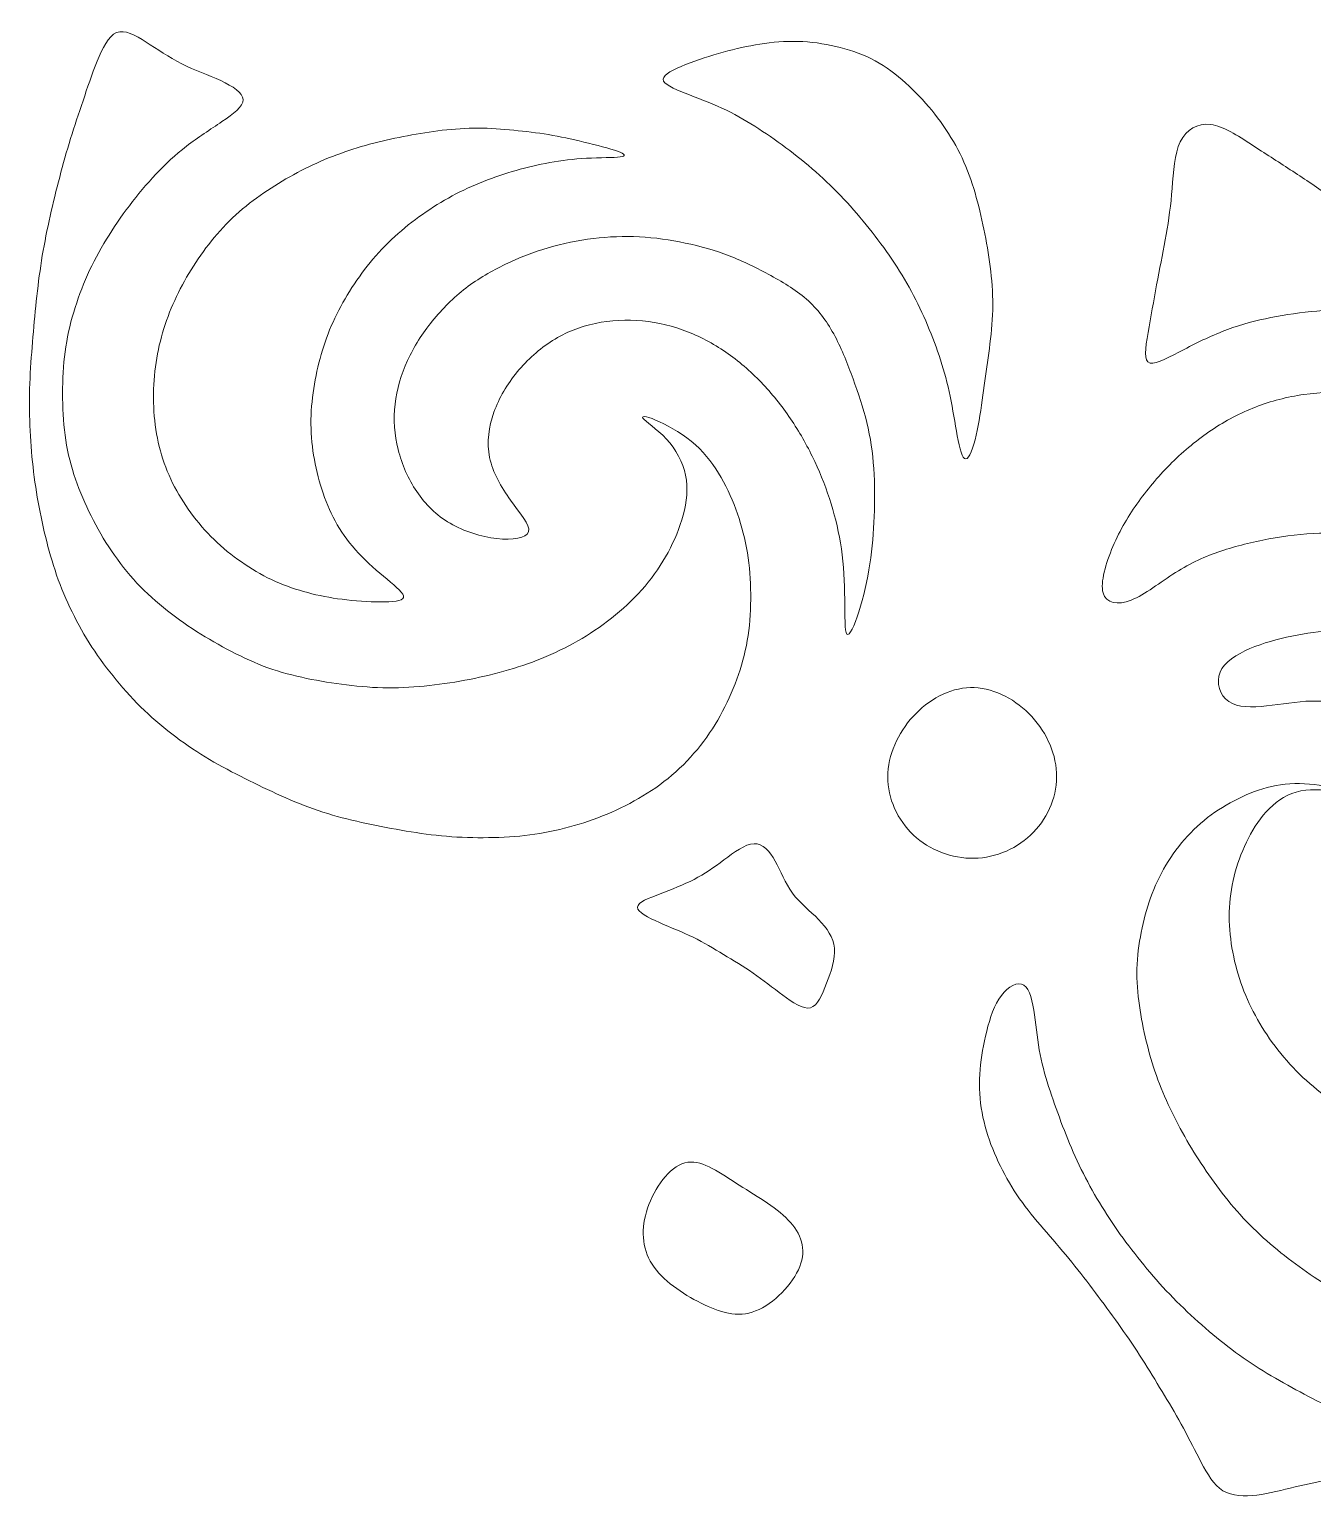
# Model space of a CAD drawing. Header units: inches. Extents: x 36 to 189, y -75 to 56.
# Drawn here: x 74.62 to 76.107, y 4.673 to 6.372 of the extents above; entities that cross this region are included whole.
import ezdxf

# ---------------------------------------------------------------- set-up
doc = ezdxf.new("R2010")
doc.units = ezdxf.units.IN
doc.layers.add('13_CONCEPT_ICON', color=7, linetype='CONTINUOUS', lineweight=15)

# ---------------------------------------------------------------- blocks, each defined once
blk = doc.blocks.new('CONCEPT_ICON_04_NAUTILUS')
at = {"layer": '13_CONCEPT_ICON'}
for points, knots in [([(48.1904, 45.1003), (48.2361, 45.1187), (48.2938, 45.0867), (48.3551, 45.0478), (48.4165, 45.009), (48.4815, 44.9633), (48.5531, 44.9271), (48.6246, 44.8909), (48.7027, 44.8643), (48.7702, 44.833), (48.8376, 44.8017), (48.8945, 44.7657), (48.8951, 44.7272), (48.8957, 44.6888), (48.8401, 44.6479), (48.7769, 44.6049), (48.7137, 44.5619), (48.6429, 44.5168), (48.58, 44.4685), (48.517, 44.4201), (48.4619, 44.3684), (48.4097, 44.3129), (48.3575, 44.2573), (48.3082, 44.1979), (48.262, 44.137), (48.2159, 44.0762), (48.1728, 44.0139), (48.1336, 43.9498), (48.0945, 43.8857), (48.0592, 43.8198), (48.0288, 43.752), (47.9984, 43.6843), (47.9728, 43.6146), (47.9517, 43.5435), (47.9306, 43.4723), (47.914, 43.3995), (47.9039, 43.3241), (47.8938, 43.2486), (47.8902, 43.1705), (47.8901, 43.0922), (47.89, 43.014), (47.8934, 42.9357), (47.9034, 42.8602), (47.9135, 42.7847), (47.9301, 42.712), (47.9528, 42.6414), (47.9754, 42.5708), (48.0041, 42.5022), (48.0366, 42.435), (48.0691, 42.3679), (48.1054, 42.3023), (48.1466, 42.239), (48.1877, 42.1756), (48.2337, 42.1145), (48.2848, 42.0577), (48.3359, 42.001), (48.3921, 41.9486), (48.4511, 41.9005), (48.5101, 41.8523), (48.572, 41.8083), (48.6354, 41.7678), (48.6988, 41.7272), (48.7638, 41.6901), (48.83, 41.6557), (48.8963, 41.6214), (48.9638, 41.5899), (49.0336, 41.5649), (49.1034, 41.5398), (49.1755, 41.5214), (49.2487, 41.5061), (49.3218, 41.4909), (49.3961, 41.479), (49.4717, 41.4697), (49.5473, 41.4603), (49.6242, 41.4536), (49.7015, 41.453), (49.7787, 41.4523), (49.8563, 41.4578), (49.9324, 41.4662), (50.0085, 41.4746), (50.0831, 41.486), (50.1566, 41.5004), (50.2301, 41.5148), (50.3024, 41.5324), (50.3736, 41.5534), (50.4448, 41.5743), (50.5149, 41.5988), (50.5831, 41.6278), (50.6514, 41.6568), (50.7179, 41.6904), (50.7824, 41.7288), (50.8469, 41.7672), (50.9093, 41.8104), (50.9686, 41.8589), (51.0278, 41.9074), (51.0839, 41.9613), (51.1332, 42.0198), (51.1825, 42.0782), (51.2251, 42.1412), (51.2612, 42.2074), (51.2972, 42.2736), (51.3266, 42.343), (51.3458, 42.4153), (51.365, 42.4877), (51.3741, 42.5629), (51.3591, 42.6363), (51.3441, 42.7097), (51.3051, 42.7813), (51.2521, 42.8383), (51.1992, 42.8953), (51.1323, 42.9376), (51.1209, 42.9544), (51.1094, 42.9712), (51.1533, 42.9624), (51.2141, 42.9345), (51.2749, 42.9066), (51.3526, 42.8597), (51.4138, 42.8054), (51.475, 42.751), (51.5196, 42.6891), (51.5568, 42.6243), (51.594, 42.5594), (51.6237, 42.4914), (51.6479, 42.4215), (51.6721, 42.3516), (51.6909, 42.2797), (51.703, 42.205), (51.7152, 42.1303), (51.7208, 42.0527), (51.7215, 41.9749), (51.7223, 41.8971), (51.7182, 41.819), (51.7071, 41.7439), (51.6959, 41.6689), (51.6776, 41.5969), (51.6536, 41.5269), (51.6297, 41.4569), (51.6002, 41.3889), (51.5652, 41.3229), (51.5302, 41.257), (51.4896, 41.1932), (51.4424, 41.1331), (51.3952, 41.073), (51.3413, 41.0166), (51.2831, 40.967), (51.2248, 40.9175), (51.1621, 40.8747), (51.0972, 40.8372), (51.0323, 40.7998), (50.9652, 40.7677), (50.8964, 40.7402), (50.8276, 40.7128), (50.7571, 40.6899), (50.6851, 40.6718), (50.6131, 40.6536), (50.5395, 40.64), (50.4637, 40.6315), (50.388, 40.6229), (50.31, 40.6193), (50.2319, 40.6191), (50.1539, 40.6189), (50.0758, 40.6221), (49.9995, 40.6295), (49.9233, 40.6368), (49.849, 40.6483), (49.7751, 40.6611), (49.7011, 40.6738), (49.6276, 40.6879), (49.5548, 40.7041), (49.4821, 40.7204), (49.4101, 40.7389), (49.3397, 40.7616), (49.2692, 40.7844), (49.2003, 40.8114), (49.1322, 40.841), (49.0642, 40.8707), (48.997, 40.9031), (48.9302, 40.9362), (48.8634, 40.9693), (48.7969, 41.003), (48.7322, 41.0403), (48.6675, 41.0776), (48.6047, 41.1185), (48.5434, 41.1629), (48.4821, 41.2074), (48.4224, 41.2555), (48.3661, 41.3079), (48.3098, 41.3602), (48.257, 41.4168), (48.2074, 41.4753), (48.1577, 41.5338), (48.1111, 41.5943), (48.069, 41.6569), (48.0269, 41.7195), (47.9892, 41.7841), (47.9554, 41.8505), (47.9215, 41.9169), (47.8915, 41.9851), (47.8661, 42.0548), (47.8406, 42.1245), (47.8198, 42.1957), (47.8015, 42.2679), (47.7831, 42.3401), (47.7674, 42.4131), (47.7541, 42.487), (47.7409, 42.5609), (47.7301, 42.6356), (47.7222, 42.7114), (47.7144, 42.7872), (47.7093, 42.8641), (47.707, 42.9421), (47.7047, 43.0201), (47.7051, 43.0991), (47.7085, 43.1767), (47.712, 43.2543), (47.7184, 43.3304), (47.725, 43.4066), (47.7315, 43.4827), (47.7382, 43.5587), (47.7465, 43.6343), (47.7548, 43.7098), (47.7647, 43.7848), (47.7771, 43.8589), (47.7895, 43.9331), (47.8043, 44.0064), (47.8207, 44.0792), (47.837, 44.1521), (47.8549, 44.2246), (47.8738, 44.2965), (47.8927, 44.3685), (47.9127, 44.44), (47.9345, 44.5101), (47.9562, 44.5801), (47.9797, 44.6488), (48.0038, 44.7209), (48.0279, 44.793), (48.0527, 44.8686), (48.0819, 44.9408), (48.1111, 45.013), (48.1448, 45.0819), (48.1904, 45.1003)], [0, 0, 0, 0, 0.0125, 0.0125, 0.0125, 0.025, 0.025, 0.025, 0.0375, 0.0375, 0.0375, 0.05, 0.05, 0.05, 0.0625, 0.0625, 0.0625, 0.075, 0.075, 0.075, 0.0875, 0.0875, 0.0875, 0.1, 0.1, 0.1, 0.1125, 0.1125, 0.1125, 0.125, 0.125, 0.125, 0.1375, 0.1375, 0.1375, 0.15, 0.15, 0.15, 0.1625, 0.1625, 0.1625, 0.175, 0.175, 0.175, 0.1875, 0.1875, 0.1875, 0.2, 0.2, 0.2, 0.2125, 0.2125, 0.2125, 0.225, 0.225, 0.225, 0.2375, 0.2375, 0.2375, 0.25, 0.25, 0.25, 0.2625, 0.2625, 0.2625, 0.275, 0.275, 0.275, 0.2875, 0.2875, 0.2875, 0.3, 0.3, 0.3, 0.3125, 0.3125, 0.3125, 0.325, 0.325, 0.325, 0.3375, 0.3375, 0.3375, 0.35, 0.35, 0.35, 0.3625, 0.3625, 0.3625, 0.375, 0.375, 0.375, 0.3875, 0.3875, 0.3875, 0.4, 0.4, 0.4, 0.4125, 0.4125, 0.4125, 0.425, 0.425, 0.425, 0.4375, 0.4375, 0.4375, 0.45, 0.45, 0.45, 0.4625, 0.4625, 0.4625, 0.475, 0.475, 0.475, 0.4875, 0.4875, 0.4875, 0.5, 0.5, 0.5, 0.5125, 0.5125, 0.5125, 0.525, 0.525, 0.525, 0.5375, 0.5375, 0.5375, 0.55, 0.55, 0.55, 0.5625, 0.5625, 0.5625, 0.575, 0.575, 0.575, 0.5875, 0.5875, 0.5875, 0.6, 0.6, 0.6, 0.6125, 0.6125, 0.6125, 0.625, 0.625, 0.625, 0.6375, 0.6375, 0.6375, 0.65, 0.65, 0.65, 0.6625, 0.6625, 0.6625, 0.675, 0.675, 0.675, 0.6875, 0.6875, 0.6875, 0.7, 0.7, 0.7, 0.7125, 0.7125, 0.7125, 0.725, 0.725, 0.725, 0.7375, 0.7375, 0.7375, 0.75, 0.75, 0.75, 0.7625, 0.7625, 0.7625, 0.775, 0.775, 0.775, 0.7875, 0.7875, 0.7875, 0.8, 0.8, 0.8, 0.8125, 0.8125, 0.8125, 0.825, 0.825, 0.825, 0.8375, 0.8375, 0.8375, 0.85, 0.85, 0.85, 0.8625, 0.8625, 0.8625, 0.875, 0.875, 0.875, 0.8875, 0.8875, 0.8875, 0.9, 0.9, 0.9, 0.9125, 0.9125, 0.9125, 0.925, 0.925, 0.925, 0.9375, 0.9375, 0.9375, 0.95, 0.95, 0.95, 0.9625, 0.9625, 0.9625, 0.975, 0.975, 0.975, 0.9875, 0.9875, 0.9875, 1, 1, 1, 1]), ([(51.2342, 44.8408), (51.2347, 44.8676), (51.2929, 44.8962), (51.359, 44.9222), (51.425, 44.9483), (51.4989, 44.9718), (51.5687, 44.9912), (51.6386, 45.0105), (51.7044, 45.0257), (51.7732, 45.0364), (51.8419, 45.0471), (51.9135, 45.0532), (51.9847, 45.0513), (52.0559, 45.0494), (52.1268, 45.0394), (52.1951, 45.0238), (52.2634, 45.0081), (52.3292, 44.9866), (52.3911, 44.9555), (52.4529, 44.9243), (52.5109, 44.8834), (52.5644, 44.8378), (52.6179, 44.7922), (52.6671, 44.742), (52.7128, 44.6882), (52.7584, 44.6345), (52.8004, 44.5772), (52.8368, 44.5175), (52.8731, 44.4577), (52.9037, 44.3955), (52.929, 44.3311), (52.9542, 44.2668), (52.974, 44.2003), (52.991, 44.133), (53.0081, 44.0657), (53.0223, 43.9975), (53.0348, 43.9284), (53.0472, 43.8593), (53.0578, 43.7893), (53.0637, 43.7179), (53.0696, 43.6465), (53.0709, 43.5737), (53.0668, 43.502), (53.0626, 43.4303), (53.0531, 43.3597), (53.0434, 43.2908), (53.0338, 43.2218), (53.024, 43.1545), (53.0139, 43.0815), (53.0038, 43.0085), (52.9935, 42.9297), (52.977, 42.8596), (52.9605, 42.7894), (52.9378, 42.7279), (52.9189, 42.7271), (52.9, 42.7263), (52.8849, 42.7862), (52.8717, 42.8558), (52.8584, 42.9253), (52.8471, 43.0045), (52.8325, 43.0765), (52.8178, 43.1485), (52.7997, 43.2133), (52.7785, 43.2781), (52.7574, 43.343), (52.733, 43.4079), (52.7061, 43.4718), (52.6791, 43.5357), (52.6494, 43.5987), (52.6165, 43.66), (52.5835, 43.7214), (52.5472, 43.7812), (52.5077, 43.8393), (52.4682, 43.8975), (52.4255, 43.9541), (52.3809, 44.01), (52.3362, 44.0659), (52.2897, 44.1211), (52.2402, 44.174), (52.1907, 44.2268), (52.1383, 44.2774), (52.0841, 44.325), (52.03, 44.3726), (51.9741, 44.4173), (51.9173, 44.4597), (51.8605, 44.5021), (51.8028, 44.5422), (51.7446, 44.5792), (51.6863, 44.6162), (51.6275, 44.6502), (51.5615, 44.6805), (51.4954, 44.7107), (51.422, 44.7373), (51.3566, 44.7631), (51.2912, 44.7889), (51.2338, 44.814), (51.2342, 44.8408)], [0, 0, 0, 0, 0.03125, 0.03125, 0.03125, 0.0625, 0.0625, 0.0625, 0.09375, 0.09375, 0.09375, 0.125, 0.125, 0.125, 0.15625, 0.15625, 0.15625, 0.1875, 0.1875, 0.1875, 0.21875, 0.21875, 0.21875, 0.25, 0.25, 0.25, 0.28125, 0.28125, 0.28125, 0.3125, 0.3125, 0.3125, 0.34375, 0.34375, 0.34375, 0.375, 0.375, 0.375, 0.40625, 0.40625, 0.40625, 0.4375, 0.4375, 0.4375, 0.46875, 0.46875, 0.46875, 0.5, 0.5, 0.5, 0.53125, 0.53125, 0.53125, 0.5625, 0.5625, 0.5625, 0.59375, 0.59375, 0.59375, 0.625, 0.625, 0.625, 0.65625, 0.65625, 0.65625, 0.6875, 0.6875, 0.6875, 0.71875, 0.71875, 0.71875, 0.75, 0.75, 0.75, 0.78125, 0.78125, 0.78125, 0.8125, 0.8125, 0.8125, 0.84375, 0.84375, 0.84375, 0.875, 0.875, 0.875, 0.90625, 0.90625, 0.90625, 0.9375, 0.9375, 0.9375, 0.96875, 0.96875, 0.96875, 1, 1, 1, 1]), ([(53.9335, 43.267), (53.9071, 43.2902), (53.9239, 43.3748), (53.94, 43.4631), (53.9561, 43.5513), (53.9714, 43.6433), (53.9878, 43.7293), (54.0042, 43.8153), (54.0216, 43.8952), (54.0357, 43.9769), (54.0498, 44.0586), (54.0607, 44.142), (54.0682, 44.2336), (54.0757, 44.3251), (54.08, 44.4249), (54.1137, 44.493), (54.1474, 44.5611), (54.2106, 44.5976), (54.2823, 44.589), (54.3539, 44.5805), (54.434, 44.527), (54.5094, 44.4777), (54.5848, 44.4284), (54.6555, 44.3833), (54.7262, 44.3374), (54.7969, 44.2915), (54.8676, 44.2446), (54.937, 44.1936), (55.0064, 44.1426), (55.0744, 44.0875), (55.1382, 44.0293), (55.2021, 43.9711), (55.2616, 43.9097), (55.3232, 43.8419), (55.3848, 43.774), (55.4483, 43.6997), (55.4994, 43.6287), (55.5504, 43.5577), (55.5889, 43.4901), (55.5654, 43.4696), (55.5419, 43.4491), (55.4564, 43.4757), (55.3691, 43.4994), (55.2819, 43.5231), (55.1928, 43.5438), (55.1044, 43.552), (55.0159, 43.5603), (54.9281, 43.5562), (54.8415, 43.5475), (54.7548, 43.5389), (54.6694, 43.5257), (54.5876, 43.5081), (54.5058, 43.4904), (54.4277, 43.4683), (54.3468, 43.4362), (54.2659, 43.4042), (54.1823, 43.3622), (54.1058, 43.3221), (54.0293, 43.282), (53.9598, 43.2438), (53.9335, 43.267)], [0, 0, 0, 0, 0.05, 0.05, 0.05, 0.1, 0.1, 0.1, 0.15, 0.15, 0.15, 0.2, 0.2, 0.2, 0.25, 0.25, 0.25, 0.3, 0.3, 0.3, 0.35, 0.35, 0.35, 0.4, 0.4, 0.4, 0.45, 0.45, 0.45, 0.5, 0.5, 0.5, 0.55, 0.55, 0.55, 0.6, 0.6, 0.6, 0.65, 0.65, 0.65, 0.7, 0.7, 0.7, 0.75, 0.75, 0.75, 0.8, 0.8, 0.8, 0.85, 0.85, 0.85, 0.9, 0.9, 0.9, 0.95, 0.95, 0.95, 1, 1, 1, 1]), ([(49.7884, 41.9568), (49.7829, 41.936), (49.7265, 41.9309), (49.6598, 41.9312), (49.5932, 41.9314), (49.5164, 41.9371), (49.4471, 41.946), (49.3777, 41.9549), (49.3159, 41.9671), (49.2548, 41.9832), (49.1937, 41.9993), (49.1333, 42.0192), (49.075, 42.0454), (49.0166, 42.0715), (48.9603, 42.1039), (48.906, 42.1402), (48.8517, 42.1765), (48.7995, 42.2167), (48.7513, 42.2615), (48.703, 42.3062), (48.6587, 42.3554), (48.6189, 42.4076), (48.579, 42.4597), (48.5435, 42.5147), (48.5137, 42.5719), (48.4838, 42.6291), (48.4596, 42.6885), (48.4412, 42.75), (48.4228, 42.8115), (48.4102, 42.8751), (48.403, 42.9409), (48.3957, 43.0066), (48.3939, 43.0745), (48.3974, 43.1411), (48.4009, 43.2077), (48.4098, 43.273), (48.4233, 43.3364), (48.4368, 43.3997), (48.4549, 43.4611), (48.4773, 43.5211), (48.4997, 43.581), (48.5263, 43.6396), (48.5568, 43.6964), (48.5872, 43.7532), (48.6215, 43.8082), (48.6593, 43.8618), (48.6971, 43.9155), (48.7385, 43.9676), (48.784, 44.0162), (48.8295, 44.0647), (48.8792, 44.1097), (48.9311, 44.1502), (48.983, 44.1907), (49.0371, 44.2269), (49.0923, 44.2607), (49.1475, 44.2946), (49.2037, 44.3262), (49.2615, 44.3542), (49.3192, 44.3823), (49.3785, 44.4068), (49.4387, 44.4284), (49.499, 44.4501), (49.5602, 44.4689), (49.6223, 44.4851), (49.6844, 44.5012), (49.7474, 44.5147), (49.811, 44.5266), (49.8746, 44.5385), (49.9388, 44.5488), (50.0043, 44.5565), (50.0698, 44.5642), (50.1366, 44.5692), (50.2034, 44.569), (50.2702, 44.5687), (50.337, 44.5632), (50.4025, 44.5568), (50.4679, 44.5504), (50.5318, 44.5431), (50.5956, 44.5325), (50.6594, 44.5219), (50.7231, 44.5081), (50.7928, 44.4913), (50.8625, 44.4746), (50.9381, 44.4549), (50.9801, 44.4397), (51.0221, 44.4244), (51.0304, 44.4136), (50.9953, 44.4087), (50.9601, 44.4038), (50.8814, 44.4049), (50.8081, 44.4009), (50.7349, 44.397), (50.6672, 44.388), (50.6026, 44.3766), (50.538, 44.3651), (50.4766, 44.3512), (50.4155, 44.3338), (50.3544, 44.3164), (50.2936, 44.2954), (50.234, 44.2717), (50.1743, 44.2481), (50.1157, 44.2217), (50.0591, 44.1914), (50.0024, 44.161), (49.9476, 44.1267), (49.8941, 44.0889), (49.8406, 44.0511), (49.7885, 44.0099), (49.7394, 43.965), (49.6903, 43.9201), (49.6443, 43.8715), (49.6023, 43.8204), (49.5603, 43.7692), (49.5225, 43.7155), (49.4879, 43.6602), (49.4534, 43.6049), (49.4222, 43.5481), (49.3958, 43.4895), (49.3694, 43.431), (49.3478, 43.3706), (49.3301, 43.3089), (49.3124, 43.2471), (49.2985, 43.184), (49.2885, 43.1191), (49.2784, 43.0542), (49.2723, 42.9876), (49.2728, 42.9211), (49.2732, 42.8546), (49.2803, 42.7882), (49.2919, 42.7238), (49.3036, 42.6593), (49.3199, 42.5968), (49.3407, 42.5362), (49.3615, 42.4755), (49.3868, 42.4168), (49.4189, 42.3614), (49.451, 42.306), (49.4899, 42.254), (49.5383, 42.2028), (49.5867, 42.1516), (49.6447, 42.1011), (49.6965, 42.0576), (49.7483, 42.0141), (49.7938, 41.9776), (49.7884, 41.9568)], [0, 0, 0, 0, 0.020833, 0.020833, 0.020833, 0.041667, 0.041667, 0.041667, 0.0625, 0.0625, 0.0625, 0.083333, 0.083333, 0.083333, 0.104167, 0.104167, 0.104167, 0.125, 0.125, 0.125, 0.145833, 0.145833, 0.145833, 0.166667, 0.166667, 0.166667, 0.1875, 0.1875, 0.1875, 0.208333, 0.208333, 0.208333, 0.229167, 0.229167, 0.229167, 0.25, 0.25, 0.25, 0.270833, 0.270833, 0.270833, 0.291667, 0.291667, 0.291667, 0.3125, 0.3125, 0.3125, 0.333333, 0.333333, 0.333333, 0.354167, 0.354167, 0.354167, 0.375, 0.375, 0.375, 0.395833, 0.395833, 0.395833, 0.416667, 0.416667, 0.416667, 0.4375, 0.4375, 0.4375, 0.458333, 0.458333, 0.458333, 0.479167, 0.479167, 0.479167, 0.5, 0.5, 0.5, 0.520833, 0.520833, 0.520833, 0.541667, 0.541667, 0.541667, 0.5625, 0.5625, 0.5625, 0.583333, 0.583333, 0.583333, 0.604167, 0.604167, 0.604167, 0.625, 0.625, 0.625, 0.645833, 0.645833, 0.645833, 0.666667, 0.666667, 0.666667, 0.6875, 0.6875, 0.6875, 0.708333, 0.708333, 0.708333, 0.729167, 0.729167, 0.729167, 0.75, 0.75, 0.75, 0.770833, 0.770833, 0.770833, 0.791667, 0.791667, 0.791667, 0.8125, 0.8125, 0.8125, 0.833333, 0.833333, 0.833333, 0.854167, 0.854167, 0.854167, 0.875, 0.875, 0.875, 0.895833, 0.895833, 0.895833, 0.916667, 0.916667, 0.916667, 0.9375, 0.9375, 0.9375, 0.958333, 0.958333, 0.958333, 0.979167, 0.979167, 0.979167, 1, 1, 1, 1]), ([(50.4846, 42.3223), (50.4741, 42.2848), (50.3943, 42.2743), (50.3071, 42.2841), (50.2199, 42.2939), (50.1251, 42.3239), (50.0476, 42.3692), (49.9701, 42.4145), (49.9097, 42.4751), (49.862, 42.5455), (49.8143, 42.616), (49.7792, 42.6965), (49.7585, 42.7794), (49.7379, 42.8623), (49.7317, 42.9477), (49.741, 43.0316), (49.7502, 43.1154), (49.775, 43.1976), (49.8108, 43.2755), (49.8467, 43.3534), (49.8937, 43.4269), (49.9487, 43.495), (50.0038, 43.5631), (50.0668, 43.6257), (50.1357, 43.6784), (50.2046, 43.7312), (50.2794, 43.774), (50.3563, 43.8109), (50.4332, 43.8479), (50.512, 43.8789), (50.5938, 43.903), (50.6756, 43.9271), (50.7602, 43.9442), (50.8454, 43.9544), (50.9305, 43.9647), (51.0162, 43.968), (51.1019, 43.9635), (51.1877, 43.9591), (51.2736, 43.9468), (51.3574, 43.9291), (51.4412, 43.9115), (51.523, 43.8886), (51.6023, 43.8579), (51.6816, 43.8273), (51.7584, 43.789), (51.8336, 43.7478), (51.9088, 43.7066), (51.9824, 43.6624), (52.043, 43.6067), (52.1037, 43.5509), (52.1516, 43.4836), (52.1911, 43.4094), (52.2306, 43.3352), (52.2617, 43.254), (52.2912, 43.1735), (52.3206, 43.0931), (52.3483, 43.0133), (52.3684, 42.9306), (52.3884, 42.8478), (52.4007, 42.7622), (52.4067, 42.6739), (52.4127, 42.5856), (52.4124, 42.4948), (52.409, 42.4071), (52.4057, 42.3195), (52.3993, 42.235), (52.3853, 42.144), (52.3712, 42.053), (52.3494, 41.9555), (52.3242, 41.8767), (52.299, 41.7978), (52.2704, 41.7376), (52.2573, 41.7518), (52.2443, 41.7659), (52.2468, 41.8544), (52.2454, 41.9475), (52.2441, 42.0405), (52.2388, 42.138), (52.2264, 42.227), (52.2139, 42.3161), (52.1943, 42.3966), (52.1694, 42.4766), (52.1444, 42.5567), (52.1142, 42.6361), (52.0781, 42.7133), (52.042, 42.7905), (52, 42.8653), (51.9522, 42.9373), (51.9043, 43.0094), (51.8505, 43.0787), (51.791, 43.1421), (51.7314, 43.2055), (51.6661, 43.2631), (51.5958, 43.3128), (51.5255, 43.3624), (51.4502, 43.4041), (51.3704, 43.4353), (51.2906, 43.4664), (51.2063, 43.4869), (51.119, 43.4952), (51.0317, 43.5035), (50.9414, 43.4996), (50.8564, 43.4818), (50.7714, 43.4641), (50.6917, 43.4325), (50.6184, 43.3865), (50.545, 43.3404), (50.4779, 43.2799), (50.4218, 43.2118), (50.3657, 43.1437), (50.3205, 43.0679), (50.2918, 42.987), (50.2631, 42.9061), (50.2507, 42.82), (50.2678, 42.7361), (50.2849, 42.6522), (50.3315, 42.5705), (50.384, 42.4974), (50.4366, 42.4243), (50.4952, 42.3598), (50.4846, 42.3223)], [0, 0, 0, 0, 0.025, 0.025, 0.025, 0.05, 0.05, 0.05, 0.075, 0.075, 0.075, 0.1, 0.1, 0.1, 0.125, 0.125, 0.125, 0.15, 0.15, 0.15, 0.175, 0.175, 0.175, 0.2, 0.2, 0.2, 0.225, 0.225, 0.225, 0.25, 0.25, 0.25, 0.275, 0.275, 0.275, 0.3, 0.3, 0.3, 0.325, 0.325, 0.325, 0.35, 0.35, 0.35, 0.375, 0.375, 0.375, 0.4, 0.4, 0.4, 0.425, 0.425, 0.425, 0.45, 0.45, 0.45, 0.475, 0.475, 0.475, 0.5, 0.5, 0.5, 0.525, 0.525, 0.525, 0.55, 0.55, 0.55, 0.575, 0.575, 0.575, 0.6, 0.6, 0.6, 0.625, 0.625, 0.625, 0.65, 0.65, 0.65, 0.675, 0.675, 0.675, 0.7, 0.7, 0.7, 0.725, 0.725, 0.725, 0.75, 0.75, 0.75, 0.775, 0.775, 0.775, 0.8, 0.8, 0.8, 0.825, 0.825, 0.825, 0.85, 0.85, 0.85, 0.875, 0.875, 0.875, 0.9, 0.9, 0.9, 0.925, 0.925, 0.925, 0.95, 0.95, 0.95, 0.975, 0.975, 0.975, 1, 1, 1, 1]), ([(54.8021, 43.086), (54.8958, 43.0993), (54.9934, 43.1023), (55.0877, 43.0931), (55.1819, 43.084), (55.2728, 43.0626), (55.3601, 43.0326), (55.4475, 43.0026), (55.5313, 42.964), (55.6117, 42.9169), (55.6921, 42.8699), (55.7691, 42.8144), (55.8375, 42.7502), (55.9059, 42.6861), (55.9655, 42.6132), (56.0149, 42.5365), (56.0642, 42.4599), (56.1033, 42.3795), (56.1404, 42.2862), (56.1776, 42.193), (56.2128, 42.0868), (56.2257, 42.0061), (56.2385, 41.9254), (56.2289, 41.8701), (56.1802, 41.8765), (56.1314, 41.883), (56.0434, 41.9511), (55.9579, 42.008), (55.8724, 42.0648), (55.7894, 42.1103), (55.7052, 42.1479), (55.621, 42.1854), (55.5356, 42.215), (55.447, 42.2393), (55.3585, 42.2636), (55.2667, 42.2828), (55.173, 42.2962), (55.0793, 42.3096), (54.9838, 42.3172), (54.8888, 42.3146), (54.7938, 42.312), (54.6994, 42.2991), (54.6072, 42.2819), (54.515, 42.2647), (54.4251, 42.2432), (54.3393, 42.2142), (54.2534, 42.1852), (54.1716, 42.1487), (54.0873, 42.0953), (54.0029, 42.0419), (53.916, 41.9716), (53.8404, 41.9418), (53.7647, 41.9121), (53.7003, 41.9228), (53.6838, 41.9815), (53.6673, 42.0401), (53.6987, 42.1466), (53.7386, 42.2402), (53.7786, 42.3338), (53.827, 42.4144), (53.8822, 42.4909), (53.9373, 42.5674), (53.9991, 42.6397), (54.0672, 42.7068), (54.1352, 42.7739), (54.2096, 42.8357), (54.2875, 42.888), (54.3655, 42.9403), (54.4472, 42.9831), (54.5329, 43.0162), (54.6186, 43.0493), (54.7084, 43.0728), (54.8021, 43.086)], [0, 0, 0, 0, 0.041667, 0.041667, 0.041667, 0.083333, 0.083333, 0.083333, 0.125, 0.125, 0.125, 0.166667, 0.166667, 0.166667, 0.208333, 0.208333, 0.208333, 0.25, 0.25, 0.25, 0.291667, 0.291667, 0.291667, 0.333333, 0.333333, 0.333333, 0.375, 0.375, 0.375, 0.416667, 0.416667, 0.416667, 0.458333, 0.458333, 0.458333, 0.5, 0.5, 0.5, 0.541667, 0.541667, 0.541667, 0.583333, 0.583333, 0.583333, 0.625, 0.625, 0.625, 0.666667, 0.666667, 0.666667, 0.708333, 0.708333, 0.708333, 0.75, 0.75, 0.75, 0.791667, 0.791667, 0.791667, 0.833333, 0.833333, 0.833333, 0.875, 0.875, 0.875, 0.916667, 0.916667, 0.916667, 0.958333, 0.958333, 0.958333, 1, 1, 1, 1]), ([(54.3835, 41.3774), (54.3332, 41.4122), (54.3115, 41.483), (54.3349, 41.5398), (54.3583, 41.5966), (54.4269, 41.6393), (54.5013, 41.6714), (54.5757, 41.7034), (54.6561, 41.7247), (54.735, 41.7411), (54.8139, 41.7575), (54.8915, 41.7691), (54.9696, 41.7706), (55.0478, 41.7721), (55.1266, 41.7635), (55.2044, 41.7493), (55.2822, 41.7351), (55.3589, 41.7153), (55.4331, 41.69), (55.5073, 41.6648), (55.579, 41.634), (55.6479, 41.5964), (55.7167, 41.5587), (55.7828, 41.5142), (55.8457, 41.4631), (55.9087, 41.4119), (55.9687, 41.3542), (56.0211, 41.2921), (56.0735, 41.2301), (56.1183, 41.1637), (56.1545, 41.094), (56.1908, 41.0243), (56.2185, 40.9512), (56.2404, 40.8753), (56.2623, 40.7994), (56.2784, 40.7208), (56.2841, 40.6409), (56.2897, 40.5609), (56.2851, 40.4796), (56.2701, 40.4016), (56.2551, 40.3236), (56.2299, 40.2489), (56.1935, 40.1784), (56.157, 40.1078), (56.1094, 40.0416), (56.0529, 39.9839), (55.9964, 39.9262), (55.931, 39.8771), (55.8611, 39.839), (55.7912, 39.8009), (55.7169, 39.7739), (55.6402, 39.7567), (55.5635, 39.7396), (55.4844, 39.7323), (55.4029, 39.7438), (55.3213, 39.7552), (55.2374, 39.7854), (55.1664, 39.8282), (55.0954, 39.8711), (55.0375, 39.9267), (55.0439, 39.96), (55.0503, 39.9932), (55.121, 40.004), (55.2001, 40.018), (55.2792, 40.032), (55.3667, 40.0492), (55.4388, 40.0868), (55.5109, 40.1244), (55.5677, 40.1823), (55.6128, 40.2481), (55.6579, 40.3139), (55.6914, 40.3876), (55.71, 40.4649), (55.7286, 40.5422), (55.7323, 40.6231), (55.7206, 40.7014), (55.7088, 40.7796), (55.6817, 40.8552), (55.642, 40.9249), (55.6024, 40.9947), (55.5503, 41.0586), (55.4915, 41.1149), (55.4328, 41.1711), (55.3673, 41.2196), (55.2986, 41.2592), (55.2298, 41.2987), (55.1578, 41.3292), (55.0817, 41.3501), (55.0057, 41.371), (54.9256, 41.3821), (54.8433, 41.3797), (54.7609, 41.3772), (54.6763, 41.3611), (54.5945, 41.3525), (54.5127, 41.3438), (54.4339, 41.3426), (54.3835, 41.3774)], [0, 0, 0, 0, 0.03125, 0.03125, 0.03125, 0.0625, 0.0625, 0.0625, 0.09375, 0.09375, 0.09375, 0.125, 0.125, 0.125, 0.15625, 0.15625, 0.15625, 0.1875, 0.1875, 0.1875, 0.21875, 0.21875, 0.21875, 0.25, 0.25, 0.25, 0.28125, 0.28125, 0.28125, 0.3125, 0.3125, 0.3125, 0.34375, 0.34375, 0.34375, 0.375, 0.375, 0.375, 0.40625, 0.40625, 0.40625, 0.4375, 0.4375, 0.4375, 0.46875, 0.46875, 0.46875, 0.5, 0.5, 0.5, 0.53125, 0.53125, 0.53125, 0.5625, 0.5625, 0.5625, 0.59375, 0.59375, 0.59375, 0.625, 0.625, 0.625, 0.65625, 0.65625, 0.65625, 0.6875, 0.6875, 0.6875, 0.71875, 0.71875, 0.71875, 0.75, 0.75, 0.75, 0.78125, 0.78125, 0.78125, 0.8125, 0.8125, 0.8125, 0.84375, 0.84375, 0.84375, 0.875, 0.875, 0.875, 0.90625, 0.90625, 0.90625, 0.9375, 0.9375, 0.9375, 0.96875, 0.96875, 0.96875, 1, 1, 1, 1]), ([(52.9445, 41.4546), (52.8271, 41.4516), (52.7113, 41.3873), (52.6259, 41.294), (52.5405, 41.2008), (52.4855, 41.0786), (52.485, 40.9578), (52.4845, 40.8371), (52.5386, 40.7178), (52.628, 40.6339), (52.7174, 40.5501), (52.8423, 40.5017), (52.9656, 40.5045), (53.0889, 40.5072), (53.2108, 40.5612), (53.296, 40.6492), (53.3813, 40.7372), (53.4299, 40.8592), (53.4244, 40.9801), (53.419, 41.1011), (53.3595, 41.221), (53.2702, 41.3101), (53.1809, 41.3993), (53.0619, 41.4576), (52.9445, 41.4546)], [0, 0, 0, 0, 0.125, 0.125, 0.125, 0.25, 0.25, 0.25, 0.375, 0.375, 0.375, 0.5, 0.5, 0.5, 0.625, 0.625, 0.625, 0.75, 0.75, 0.75, 0.875, 0.875, 0.875, 1, 1, 1, 1]), ([(54.672, 40.9137), (54.7403, 40.9237), (54.8142, 40.9233), (54.8869, 40.9109), (54.9595, 40.8985), (55.0309, 40.8742), (55.0527, 40.8657), (55.0746, 40.8573), (55.0469, 40.8648), (54.9921, 40.8737), (54.9373, 40.8825), (54.8554, 40.8928), (54.7854, 40.8795), (54.7154, 40.8662), (54.6574, 40.8294), (54.6097, 40.782), (54.562, 40.7345), (54.5246, 40.6765), (54.4935, 40.6163), (54.4624, 40.5562), (54.4375, 40.4938), (54.4195, 40.4292), (54.4016, 40.3646), (54.3906, 40.2976), (54.3872, 40.2308), (54.3837, 40.1639), (54.3879, 40.0971), (54.3976, 40.0308), (54.4073, 39.9645), (54.4225, 39.8987), (54.443, 39.8351), (54.4636, 39.7715), (54.4893, 39.7101), (54.5199, 39.6508), (54.5505, 39.5915), (54.5859, 39.5344), (54.626, 39.4792), (54.666, 39.4241), (54.7107, 39.371), (54.7593, 39.3216), (54.808, 39.2722), (54.8606, 39.2265), (54.9151, 39.1851), (54.9695, 39.1438), (55.0258, 39.1067), (55.0838, 39.0738), (55.1419, 39.0409), (55.2018, 39.0121), (55.2635, 38.9881), (55.3253, 38.9642), (55.3889, 38.945), (55.4546, 38.9309), (55.5204, 38.9167), (55.5882, 38.9077), (55.6579, 38.9053), (55.7275, 38.903), (55.799, 38.9075), (55.8696, 38.9206), (55.9403, 38.9336), (56.0101, 38.9552), (56.0632, 38.9486), (56.1164, 38.9421), (56.1529, 38.9073), (56.1719, 38.8508), (56.191, 38.7942), (56.1927, 38.716), (56.188, 38.643), (56.1832, 38.5701), (56.172, 38.5025), (56.151, 38.4395), (56.13, 38.3764), (56.0992, 38.3178), (56.0603, 38.2623), (56.0215, 38.2069), (55.9745, 38.1546), (55.9228, 38.1094), (55.871, 38.0643), (55.8144, 38.0264), (55.7544, 37.9953), (55.6945, 37.9641), (55.6311, 37.9397), (55.5666, 37.9267), (55.5021, 37.9138), (55.4363, 37.9125), (55.3723, 37.9241), (55.3083, 37.9357), (55.2459, 37.9602), (55.1852, 37.9882), (55.1244, 38.0162), (55.0653, 38.0475), (55.0074, 38.0809), (54.9495, 38.1144), (54.8929, 38.15), (54.8374, 38.1879), (54.7819, 38.2259), (54.7276, 38.2663), (54.6742, 38.3092), (54.6208, 38.3521), (54.5685, 38.3975), (54.519, 38.4462), (54.4695, 38.4948), (54.4229, 38.5466), (54.3795, 38.5999), (54.3361, 38.6532), (54.296, 38.7079), (54.258, 38.7636), (54.2199, 38.8193), (54.184, 38.876), (54.1505, 38.934), (54.117, 38.992), (54.0858, 39.0513), (54.0572, 39.1115), (54.0286, 39.1718), (54.0025, 39.233), (53.9803, 39.2955), (53.9582, 39.358), (53.9399, 39.4218), (53.9242, 39.4867), (53.9085, 39.5516), (53.8953, 39.6175), (53.8858, 39.685), (53.8763, 39.7524), (53.8706, 39.8214), (53.8723, 39.8898), (53.874, 39.9582), (53.8831, 40.0262), (53.8961, 40.0923), (53.9091, 40.1585), (53.926, 40.223), (53.9484, 40.2853), (53.9708, 40.3477), (53.9987, 40.408), (54.0331, 40.4658), (54.0676, 40.5235), (54.1086, 40.5786), (54.1545, 40.6283), (54.2004, 40.678), (54.2512, 40.7224), (54.306, 40.7606), (54.3608, 40.7988), (54.4197, 40.8309), (54.4804, 40.8571), (54.5411, 40.8833), (54.6038, 40.9037), (54.672, 40.9137)], [0, 0, 0, 0, 0.020833, 0.020833, 0.020833, 0.041667, 0.041667, 0.041667, 0.0625, 0.0625, 0.0625, 0.083333, 0.083333, 0.083333, 0.104167, 0.104167, 0.104167, 0.125, 0.125, 0.125, 0.145833, 0.145833, 0.145833, 0.166667, 0.166667, 0.166667, 0.1875, 0.1875, 0.1875, 0.208333, 0.208333, 0.208333, 0.229167, 0.229167, 0.229167, 0.25, 0.25, 0.25, 0.270833, 0.270833, 0.270833, 0.291667, 0.291667, 0.291667, 0.3125, 0.3125, 0.3125, 0.333333, 0.333333, 0.333333, 0.354167, 0.354167, 0.354167, 0.375, 0.375, 0.375, 0.395833, 0.395833, 0.395833, 0.416667, 0.416667, 0.416667, 0.4375, 0.4375, 0.4375, 0.458333, 0.458333, 0.458333, 0.479167, 0.479167, 0.479167, 0.5, 0.5, 0.5, 0.520833, 0.520833, 0.520833, 0.541667, 0.541667, 0.541667, 0.5625, 0.5625, 0.5625, 0.583333, 0.583333, 0.583333, 0.604167, 0.604167, 0.604167, 0.625, 0.625, 0.625, 0.645833, 0.645833, 0.645833, 0.666667, 0.666667, 0.666667, 0.6875, 0.6875, 0.6875, 0.708333, 0.708333, 0.708333, 0.729167, 0.729167, 0.729167, 0.75, 0.75, 0.75, 0.770833, 0.770833, 0.770833, 0.791667, 0.791667, 0.791667, 0.8125, 0.8125, 0.8125, 0.833333, 0.833333, 0.833333, 0.854167, 0.854167, 0.854167, 0.875, 0.875, 0.875, 0.895833, 0.895833, 0.895833, 0.916667, 0.916667, 0.916667, 0.9375, 0.9375, 0.9375, 0.958333, 0.958333, 0.958333, 0.979167, 0.979167, 0.979167, 1, 1, 1, 1]), ([(51.091, 40.2325), (51.0921, 40.2595), (51.1543, 40.2828), (51.2181, 40.3071), (51.2819, 40.3314), (51.3473, 40.3566), (51.4058, 40.3872), (51.4643, 40.4178), (51.5158, 40.4537), (51.5722, 40.4952), (51.6287, 40.5367), (51.6902, 40.5839), (51.7399, 40.5859), (51.7896, 40.5879), (51.8275, 40.5447), (51.8583, 40.4893), (51.8891, 40.434), (51.9127, 40.3666), (51.9536, 40.311), (51.9945, 40.2553), (52.0525, 40.2114), (52.0995, 40.1637), (52.1464, 40.1159), (52.1823, 40.0644), (52.1879, 40.0039), (52.1936, 39.9433), (52.1691, 39.8738), (52.1444, 39.8089), (52.1197, 39.7439), (52.0948, 39.6836), (52.0537, 39.6729), (52.0127, 39.6623), (51.9556, 39.7014), (51.9001, 39.7428), (51.8446, 39.7841), (51.7908, 39.8277), (51.7358, 39.8656), (51.6809, 39.9036), (51.6249, 39.9359), (51.5698, 39.9689), (51.5148, 40.0019), (51.4607, 40.0354), (51.4009, 40.0647), (51.3411, 40.094), (51.2757, 40.1191), (51.2129, 40.1469), (51.1501, 40.1748), (51.09, 40.2055), (51.091, 40.2325)], [0, 0, 0, 0, 0.0625, 0.0625, 0.0625, 0.125, 0.125, 0.125, 0.1875, 0.1875, 0.1875, 0.25, 0.25, 0.25, 0.3125, 0.3125, 0.3125, 0.375, 0.375, 0.375, 0.4375, 0.4375, 0.4375, 0.5, 0.5, 0.5, 0.5625, 0.5625, 0.5625, 0.625, 0.625, 0.625, 0.6875, 0.6875, 0.6875, 0.75, 0.75, 0.75, 0.8125, 0.8125, 0.8125, 0.875, 0.875, 0.875, 0.9375, 0.9375, 0.9375, 1, 1, 1, 1]), ([(53.2429, 39.798), (53.2767, 39.7763), (53.291, 39.7061), (53.3018, 39.6328), (53.3126, 39.5595), (53.3199, 39.4831), (53.3335, 39.4122), (53.3471, 39.3412), (53.3669, 39.2757), (53.3886, 39.2101), (53.4102, 39.1445), (53.4336, 39.0789), (53.4585, 39.0138), (53.4835, 38.9486), (53.5099, 38.8839), (53.5394, 38.8204), (53.5689, 38.7569), (53.6013, 38.6947), (53.6363, 38.6337), (53.6713, 38.5727), (53.7089, 38.513), (53.7491, 38.4546), (53.7892, 38.3962), (53.8319, 38.3392), (53.8765, 38.283), (53.9211, 38.2267), (53.9676, 38.1713), (54.017, 38.1175), (54.0664, 38.0638), (54.1188, 38.0118), (54.1723, 37.962), (54.2258, 37.9123), (54.2805, 37.8647), (54.3363, 37.8197), (54.3922, 37.7747), (54.4492, 37.7323), (54.508, 37.6935), (54.5669, 37.6547), (54.6276, 37.6195), (54.6888, 37.5849), (54.75, 37.5504), (54.8117, 37.5165), (54.874, 37.4851), (54.9362, 37.4537), (54.999, 37.4248), (55.0626, 37.3983), (55.1261, 37.3718), (55.1904, 37.3477), (55.2637, 37.3274), (55.3369, 37.3072), (55.419, 37.2907), (55.4763, 37.2725), (55.5335, 37.2543), (55.5658, 37.2344), (55.5449, 37.2139), (55.5239, 37.1934), (55.4497, 37.1723), (55.376, 37.1534), (55.3023, 37.1345), (55.2292, 37.1176), (55.1597, 37.1008), (55.0902, 37.084), (55.0245, 37.0671), (54.9576, 37.0516), (54.8907, 37.036), (54.8227, 37.0218), (54.7526, 37.0051), (54.6825, 36.9883), (54.6102, 36.9691), (54.5403, 36.9602), (54.4704, 36.9514), (54.4028, 36.9529), (54.3512, 36.9844), (54.2996, 37.0159), (54.264, 37.0775), (54.2304, 37.1409), (54.1968, 37.2043), (54.1652, 37.2697), (54.1315, 37.3322), (54.0979, 37.3948), (54.0621, 37.4545), (54.0259, 37.5144), (53.9898, 37.5744), (53.9533, 37.6346), (53.9156, 37.6942), (53.8779, 37.7538), (53.8389, 37.8127), (53.7983, 37.8708), (53.7577, 37.9289), (53.7155, 37.9863), (53.6731, 38.0435), (53.6306, 38.1007), (53.5879, 38.1578), (53.5434, 38.2139), (53.499, 38.2701), (53.4528, 38.3254), (53.4056, 38.38), (53.3583, 38.4347), (53.31, 38.4888), (53.2662, 38.5452), (53.2224, 38.6017), (53.1831, 38.6604), (53.1485, 38.7215), (53.1139, 38.7825), (53.084, 38.8458), (53.0595, 38.9114), (53.035, 38.9769), (53.0159, 39.0447), (53.0054, 39.1149), (52.9949, 39.1851), (52.9931, 39.2578), (52.9987, 39.3289), (53.0042, 39.3999), (53.017, 39.4694), (53.0356, 39.542), (53.0541, 39.6145), (53.0784, 39.6902), (53.1172, 39.7415), (53.1559, 39.7928), (53.2092, 39.8197), (53.2429, 39.798)], [0, 0, 0, 0, 0.025, 0.025, 0.025, 0.05, 0.05, 0.05, 0.075, 0.075, 0.075, 0.1, 0.1, 0.1, 0.125, 0.125, 0.125, 0.15, 0.15, 0.15, 0.175, 0.175, 0.175, 0.2, 0.2, 0.2, 0.225, 0.225, 0.225, 0.25, 0.25, 0.25, 0.275, 0.275, 0.275, 0.3, 0.3, 0.3, 0.325, 0.325, 0.325, 0.35, 0.35, 0.35, 0.375, 0.375, 0.375, 0.4, 0.4, 0.4, 0.425, 0.425, 0.425, 0.45, 0.45, 0.45, 0.475, 0.475, 0.475, 0.5, 0.5, 0.5, 0.525, 0.525, 0.525, 0.55, 0.55, 0.55, 0.575, 0.575, 0.575, 0.6, 0.6, 0.6, 0.625, 0.625, 0.625, 0.65, 0.65, 0.65, 0.675, 0.675, 0.675, 0.7, 0.7, 0.7, 0.725, 0.725, 0.725, 0.75, 0.75, 0.75, 0.775, 0.775, 0.775, 0.8, 0.8, 0.8, 0.825, 0.825, 0.825, 0.85, 0.85, 0.85, 0.875, 0.875, 0.875, 0.9, 0.9, 0.9, 0.925, 0.925, 0.925, 0.95, 0.95, 0.95, 0.975, 0.975, 0.975, 1, 1, 1, 1]), ([(51.3548, 38.8088), (51.2678, 38.785), (51.1856, 38.6689), (51.1473, 38.5567), (51.109, 38.4444), (51.1145, 38.3361), (51.1725, 38.2452), (51.2305, 38.1542), (51.3409, 38.0808), (51.445, 38.0285), (51.5491, 37.9762), (51.6471, 37.9451), (51.7489, 37.9847), (51.8508, 38.0242), (51.9566, 38.1344), (51.9948, 38.2323), (52.033, 38.3301), (52.0036, 38.4156), (51.9308, 38.4908), (51.858, 38.566), (51.7418, 38.6309), (51.6378, 38.6976), (51.5337, 38.7643), (51.4418, 38.8327), (51.3548, 38.8088)], [0, 0, 0, 0, 0.125, 0.125, 0.125, 0.25, 0.25, 0.25, 0.375, 0.375, 0.375, 0.5, 0.5, 0.5, 0.625, 0.625, 0.625, 0.75, 0.75, 0.75, 0.875, 0.875, 0.875, 1, 1, 1, 1])]:
    blk.add_open_spline(points, degree=3, knots=knots, dxfattribs=at)
blk = doc.blocks.new('OPTION_04_NAUTILUS')
at = {"layer": '13_CONCEPT_ICON', "xscale": 0.20800616336112324, "yscale": 0.20800616336112324, "zscale": 0.20800616336112324}
blk.add_blockref('CONCEPT_ICON_04_NAUTILUS', (64.6973, 42.9869), dxfattribs=at)

msp = doc.modelspace()

# ---------------------------------------------------------------- block references
msp.add_blockref('OPTION_04_NAUTILUS', (0, -46))

doc.saveas('drawing.dxf')
